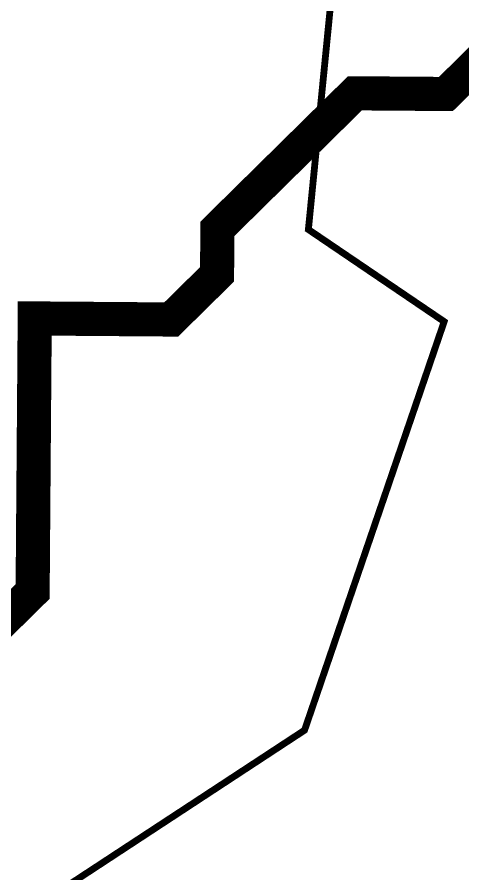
# Model space of a CAD drawing. Header units: metres. Extents: x 326467 to 340077, y 1811030 to 1824953.
# Drawn here: x 326708.3 to 326747.9, y 1811475.9 to 1811552 of the extents above; entities that cross this region are included whole.
import ezdxf

# ---------------------------------------------------------------- set-up
doc = ezdxf.new("R2010")
doc.units = ezdxf.units.M
doc.header["$MEASUREMENT"] = 0
doc.layers.add('HAZARDS LINE', color=1, linetype='Continuous')
doc.layers.add('SURVEY PLOT BOUNDARY', color=35, linetype='Continuous')

# ---------------------------------------------------------------- blocks, each defined once
blk = doc.blocks.new('16')
at = {"layer": 'HAZARDS LINE', "lineweight": 18, "const_width": 3.032}
blk.add_lwpolyline([(326645.036, 1811505.477), (326661.206, 1811505.352), (326665.217, 1811501.278), (326677.344, 1811501.185), (326677.313, 1811497.142), (326681.324, 1811493.067), (326681.293, 1811489.024), (326693.421, 1811488.931), (326697.494, 1811492.942), (326705.579, 1811492.88), (326705.61, 1811496.923), (326709.684, 1811500.935), (326709.871, 1811525.193), (326721.998, 1811525.1), (326726.072, 1811529.112), (326726.103, 1811533.155), (326730.177, 1811537.167), (326734.25, 1811541.179), (326738.324, 1811545.19), (326746.409, 1811545.128), (326750.483, 1811549.14)], dxfattribs=at)
at = {"layer": 'SURVEY PLOT BOUNDARY', "lineweight": 18, "const_width": 0.606}
for points in [[(326769.634, 1811411.52), (326789.877, 1811415.407), (326769.634, 1811411.52), (326761.424, 1811395.41), (326709.466, 1811472.634), (326733.845, 1811488.619), (326746.253, 1811524.913), (326734.188, 1811533.092), (326738.574, 1811577.535), (326738.605, 1811581.578), (326750.763, 1811585.528), (326773.801, 1811427.661), (326769.665, 1811415.563)], [(326733.845, 1811488.619), (326709.466, 1811472.634), (326697.432, 1811484.856), (326689.347, 1811484.919), (326661.487, 1811541.74), (326665.685, 1811561.924), (326738.605, 1811581.578), (326738.574, 1811577.535), (326734.188, 1811533.092), (326746.253, 1811524.913)]]:
    blk.add_lwpolyline(points, close=True, dxfattribs=at)

msp = doc.modelspace()

# ---------------------------------------------------------------- block references
msp.add_blockref('16', (0, 0))

doc.saveas('drawing.dxf')
